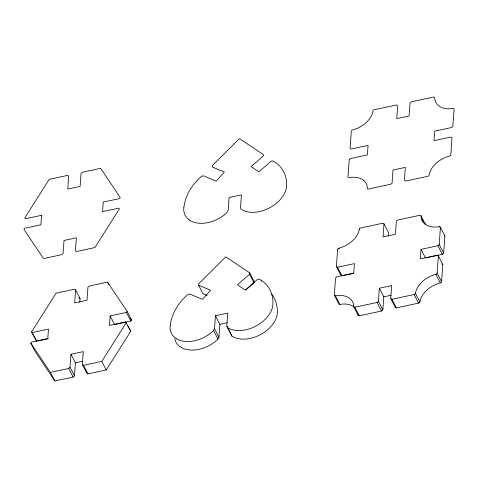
<?xml version="1.0" encoding="UTF-8"?>
<svg xmlns="http://www.w3.org/2000/svg" width="478" height="478" viewBox="0 0 478 478"><rect width="100%" height="100%" fill="white"/><g stroke="black" fill="none" stroke-linecap="round" stroke-linejoin="round"><path stroke-width="0.72" d="M32.235 332.592L48.475 329.115L47.782 338.627L31.542 342.099L30.795 343.096L35.247 351.683L54.839 380.984L73.14 377.064L74.443 375.851L69.991 367.265L70.935 354.27L83.274 351.629L82.33 364.624L86.781 373.21L87.946 373.898L106.241 369.978L130.781 331.236L125.708 321.945L109.462 325.422L110.155 315.91L126.401 312.433L127.142 311.435L107.55 282.139L89.249 286.053L87.946 287.272L87.002 300.268L74.67 302.909L75.614 289.913L74.448 289.226L56.147 293.139L31.614 331.887L36.681 341.178L31.614 331.887M74.443 375.851L75.387 362.856L70.935 354.27M79.802 302.108L80.065 298.499L75.614 289.913M176.053 338.52A27.389 18.289 -27.4 0 0 212.758 331.326L214.497 328.745L215.441 315.749L227.773 313.108L226.829 326.104L231.985 336.171L232.738 336.626A27.389 18.289 -27.4 0 0 261.042 334.313A27.389 18.289 -27.4 0 0 277.401 311.955C277.401 305.669 275.782 299.168 271.731 294.233M174.805 338.95A27.383 18.289 -27.4 0 0 180.553 347.064A27.389 18.289 -27.4 0 0 217.209 339.912L218.942 337.331L219.886 324.335L215.441 315.749M354.132 306.984A21.916 14.639 -27.4 0 0 339.858 304.39A1.315 0.878 -27.4 0 1 338.765 303.691L334.313 295.105L335.562 277.957L336.865 276.744L353.72 273.135L354.413 263.623L337.552 267.232L336.387 266.545L337.635 249.402A1.315 0.878 -27.4 0 1 338.866 248.202A21.916 14.639 -27.4 0 0 359.313 229.129A1.315 0.878 -27.4 0 1 360.609 227.964L382.854 223.208L384.013 223.895L388.465 232.481L388.202 236.09M334.313 295.105A1.315 0.878 -27.4 0 0 335.407 295.804A21.916 14.639 -27.4 0 1 353.69 306.589L358.136 315.175A1.315 0.878 -27.4 0 0 359.307 315.809L381.546 311.047L382.848 309.834L378.397 301.248L379.341 288.252L391.679 285.611L390.735 298.607L395.187 307.193L396.346 307.88L418.591 303.118A1.315 0.878 -27.4 0 0 419.887 301.959A21.916 14.639 -27.4 0 1 440.334 282.886A1.315 0.878 -27.4 0 0 441.564 281.685L442.813 264.537L438.362 255.951L437.197 255.264L420.335 258.873L421.028 249.367L437.89 245.758L439.192 244.539L440.435 227.397A1.315 0.878 -27.4 0 0 439.342 226.691A21.916 14.639 -27.4 0 1 421.064 215.913A1.315 0.878 -27.4 0 0 419.893 215.279L397.654 220.035L396.352 221.254L395.408 234.25L383.069 236.891L384.013 223.895M382.848 309.834L383.792 296.838L379.341 288.252M441.564 281.685L437.113 273.099L438.362 255.951M421.028 249.367L425.48 257.953L442.335 254.344L443.638 253.125L444.887 235.983L440.435 227.397M245.758 290.038L254.021 282.803L249.57 274.217L249.743 272.86L225.771 256.829L198.537 283.926L198.573 285.193L203.025 293.779L207.064 295.482M254.021 282.803L254.194 281.446L249.743 272.86M183.893 207.464C185.255 195.155 192.264 184.191 201.573 176.28L203.377 175.79L216.11 181.144L224.349 172.068L212.238 166.971L212.202 165.705L239.436 138.608L263.408 154.633L263.235 155.995L251.111 166.607L258.921 171.847L271.068 161.235L272.807 160.919C281.829 165.358 286.997 175.247 286.615 185.141A27.389 18.289 -27.4 0 1 270.255 207.5A27.389 18.289 -27.4 0 1 241.946 209.812L241.199 209.364L240.494 207.876L241.438 194.881L229.099 197.522L228.155 210.517L226.47 213.057A27.389 18.289 -27.4 0 1 189.718 220.298M170.228 325.691C171.59 313.383 178.599 302.413 187.908 294.502L189.712 294.012L202.445 299.371L210.684 290.289L198.573 285.193M82.33 364.624L83.495 365.312L101.79 361.392L126.329 322.65M117.797 323.815L130.847 321.019L131.593 320.021L127.142 311.435M30.795 343.096L50.393 372.398L68.689 368.478L69.991 367.265M353.69 306.589A1.315 0.878 -27.4 0 0 354.855 307.223L377.094 302.46L378.397 301.248M249.57 274.217L237.446 284.828L245.256 290.074L257.409 279.457L259.148 279.146C268.17 283.585 273.332 293.468 272.95 303.369A27.389 18.289 -27.4 0 1 256.59 325.727A27.389 18.289 -27.4 0 1 228.287 328.039L227.534 327.585M37.409 341.023L48.284 338.693M117.074 323.97L114.606 324.496L110.155 315.91M336.387 266.545L340.838 275.131L342.003 275.818L353.947 273.261M219.886 324.335L227.146 322.781M75.387 362.856L82.646 361.302M383.792 296.838L391.046 295.285M390.735 298.607L391.9 299.294L414.139 294.532A1.315 0.878 -27.4 0 0 415.436 293.373A21.916 14.639 -27.4 0 1 435.882 274.3A1.315 0.878 -27.4 0 0 437.113 273.099M441.648 263.85L442.813 264.537M78.9 297.812L80.065 298.499M130.781 331.236L127.417 325.249M130.369 318.193L131.593 320.021M439.342 226.691L439.617 227.229M439.192 244.539L443.638 253.125M437.89 245.758L442.335 254.344M421.064 215.913L425.51 224.499A1.315 0.878 -27.4 0 0 424.673 223.829M421.949 219.241L423.317 221.882M435.882 274.3L440.334 282.886M415.436 293.373L419.887 301.959M414.139 294.532L418.591 303.118M359.313 229.129L359.593 229.667M391.9 299.294L396.346 307.88M377.094 302.46L381.546 311.047M338.866 248.202L339.147 248.739M337.635 249.402L337.91 249.934M337.552 267.232L342.003 275.818M354.855 307.223L359.307 315.809M335.407 295.804L339.858 304.39M261.358 280.622L261.633 281.16M226.829 326.104L231.985 336.171M214.497 328.745L218.942 337.331M213.547 330.579L217.998 339.165M126.401 312.433L130.847 321.019M107.55 282.139L108.918 284.78M125.708 321.945L126.736 323.923M101.79 361.392L106.241 369.978M83.495 365.312L87.946 373.898M68.689 368.478L73.14 377.064M50.393 372.398L54.839 380.984M189.766 220.25A27.383 18.289 -27.4 0 1 183.827 207.476M358.076 313.998A21.916 14.639 -27.4 0 1 358.136 315.175M444.235 235.272A1.315 0.878 -27.4 0 1 444.887 235.983M176.107 338.478A27.383 18.289 -27.4 0 1 170.168 325.703M41.58 215.291L40.887 224.803L24.641 228.281L23.9 229.273L43.492 258.574L61.793 254.655L63.096 253.442L64.04 240.446L76.372 237.805L75.428 250.801L76.594 251.488L94.895 247.568L119.428 208.826L118.813 208.121L102.567 211.599L103.26 202.086L119.5 198.609L120.247 197.611L100.649 168.316L82.353 172.229L81.051 173.448L80.107 186.444L67.768 189.085L68.713 176.089L67.547 175.402L49.252 179.316L24.713 218.064L25.334 218.769L41.58 215.291M349.221 159.736L347.978 176.884A1.315 0.878 -27.4 0 0 349.071 177.583A21.916 14.639 -27.4 0 1 367.349 188.368A1.315 0.878 -27.4 0 0 368.514 189.001L390.759 184.239L392.062 183.02L393.006 170.025L405.338 167.384L404.394 180.385L405.559 181.072L427.798 176.31A1.315 0.878 -27.4 0 0 429.095 175.145A21.916 14.639 -27.4 0 1 449.547 156.073A1.315 0.878 -27.4 0 0 450.778 154.878L452.021 137.73L450.862 137.043L434 140.651L434.693 131.139L451.549 127.53L452.851 126.317L454.1 109.169A1.315 0.878 -27.4 0 0 453.001 108.47A21.916 14.639 -27.4 0 1 434.723 97.685A1.315 0.878 -27.4 0 0 433.558 97.052L411.319 101.814L410.016 103.027L409.072 116.029L396.734 118.669L397.678 105.668L396.513 104.981L374.274 109.743A1.315 0.878 -27.4 0 0 372.977 110.902A21.916 14.639 -27.4 0 1 352.531 129.974A1.315 0.878 -27.4 0 0 351.294 131.175L350.051 148.323L351.216 149.011L368.078 145.402L367.385 154.914L350.523 158.523L349.221 159.736"/></g></svg>
